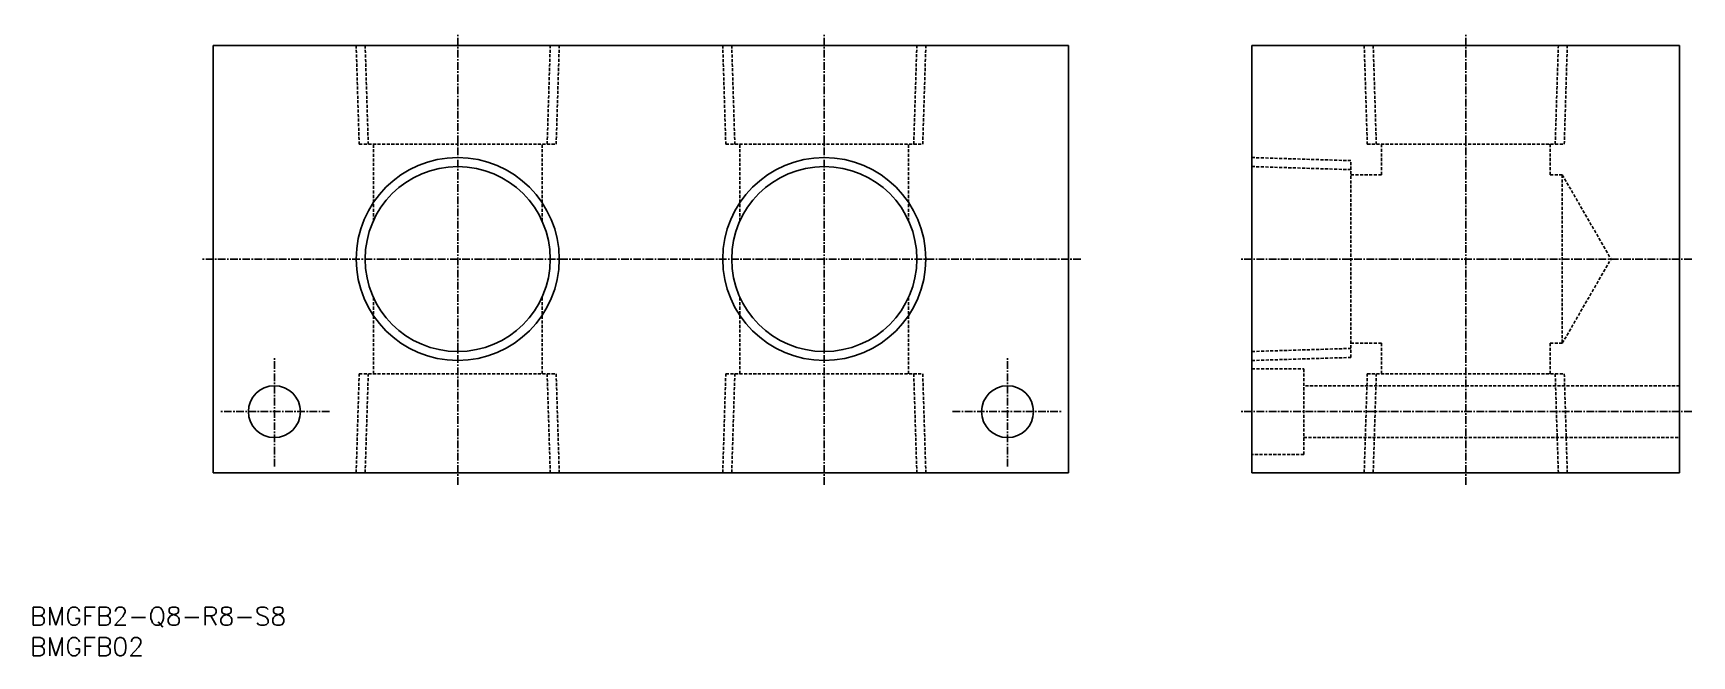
# Model space of a CAD drawing. Extents: x 1 to 272, y 0 to 102.
import ezdxf

# ---------------------------------------------------------------- set-up
doc = ezdxf.new("R2010")
doc.units = 0
doc.linetypes.add('CENTER', pattern=[2, 1.25, -0.25, 0.25, -0.25])
doc.linetypes.add('DASHED', pattern=[0.75, 0.5, -0.25])
doc.layers.get('0').update_dxf_attribs({"linetype": 'CONTINUOUS'})
doc.layers.add('CENTER', color=1, linetype='CENTER')
doc.styles.get("Standard").update_dxf_attribs({"font": 'txt.shx'})

# ---------------------------------------------------------------- blocks, each defined once
blk = doc.blocks.new('*U13')
at = {"color": 7, "linetype": 'CONTINUOUS'}
blk.add_text('BMGFB02', height=3, dxfattribs=at).set_placement((0, 0))
blk = doc.blocks.new('*U14')
at = {"color": 7, "linetype": 'CONTINUOUS'}
blk.add_text('BMGFB2-Q8-R8-S8', height=3, dxfattribs=at).set_placement((0, 5))

msp = doc.modelspace()

# ---------------------------------------------------------------- linework, layer by layer
at = {"color": 7, "linetype": 'CONTINUOUS'}
for p, q in [((30, 100), (170, 100)), ((30, 30), (30, 100)), ((170, 30), (170, 100)), ((270, 100), (200, 100)), ((200, 100), (200, 30)), ((270, 30), (270, 100)), ((170, 30), (30, 30)), ((200, 30), (270, 30))]:
    msp.add_line(p, q, dxfattribs=at)
at = {"color": 3, "linetype": 'DASHED'}
for p, q in [((53.38, 100), (53.88, 83.8)), ((54.85, 100), (55.36, 83.8)), ((84.64, 83.8), (85.15, 100)), ((86.12, 83.8), (86.62, 100)), ((113.38, 100), (113.88, 83.8)), ((114.85, 100), (115.36, 83.8)), ((144.64, 83.8), (145.15, 100)), ((146.12, 83.8), (146.62, 100)), ((218.38, 100), (218.88, 83.8)), ((219.85, 100), (220.36, 83.8)), ((249.64, 83.8), (250.15, 100)), ((251.12, 83.8), (251.62, 100)), ((53.88, 83.8), (86.12, 83.8)), ((56.2, 71.24), (56.2, 83.8)), ((83.8, 71.24), (83.8, 83.8)), ((113.88, 83.8), (146.12, 83.8)), ((116.2, 71.24), (116.2, 83.8)), ((143.8, 71.24), (143.8, 83.8)), ((216.2, 81.12), (200, 81.62)), ((218.88, 83.8), (251.12, 83.8)), ((221.2, 78.8), (221.2, 83.8)), ((248.8, 78.8), (248.8, 83.8)), ((216.2, 79.64), (200, 80.15)), ((216.2, 48.88), (216.2, 81.12)), ((221.2, 78.8), (216.2, 78.8)), ((250.8, 78.8), (248.8, 78.8)), ((250.8, 78.8), (258.77, 65)), ((250.8, 78.8), (250.8, 51.2)), ((250.8, 51.2), (258.77, 65)), ((56.2, 46.2), (56.2, 58.76)), ((83.8, 46.2), (83.8, 58.76)), ((116.2, 46.2), (116.2, 58.76)), ((143.8, 46.2), (143.8, 58.76)), ((200, 49.85), (216.2, 50.36)), ((200, 48.38), (216.2, 48.88)), ((221.2, 51.2), (216.2, 51.2)), ((221.2, 46.2), (221.2, 51.2)), ((248.8, 46.2), (248.8, 51.2)), ((250.8, 51.2), (248.8, 51.2)), ((53.38, 30), (53.88, 46.2)), ((53.88, 46.2), (86.12, 46.2)), ((54.85, 30), (55.36, 46.2)), ((84.64, 46.2), (85.15, 30)), ((86.12, 46.2), (86.62, 30)), ((113.38, 30), (113.88, 46.2)), ((113.88, 46.2), (146.12, 46.2)), ((114.85, 30), (115.36, 46.2)), ((144.64, 46.2), (145.15, 30)), ((146.12, 46.2), (146.62, 30)), ((200, 46.99), (208.5, 46.99)), ((208.5, 46.99), (208.5, 33)), ((218.38, 30), (218.88, 46.2)), ((218.88, 46.2), (251.12, 46.2)), ((219.85, 30), (220.36, 46.2)), ((249.64, 46.2), (250.15, 30)), ((251.12, 46.2), (251.62, 30)), ((270, 44.25), (208.5, 44.25)), ((208.5, 35.75), (270, 35.75)), ((208.5, 33), (200, 33))]:
    msp.add_line(p, q, dxfattribs=at)
at = {"color": 3, "linetype": 'CONTINUOUS'}
for centre in [(70, 65), (130, 65)]:
    msp.add_circle(centre, 16.62, dxfattribs=at)
at = {"color": 7, "linetype": 'CONTINUOUS'}
for centre, radius in [((70, 65), 15.15), ((130, 65), 15.15), ((40, 40), 4.25), ((160, 40), 4.25)]:
    msp.add_circle(centre, radius, dxfattribs=at)
at = {"layer": 'CENTER', "color": 1, "linetype": 'CENTER'}
for p, q in [((70, 28), (70, 102)), ((130, 28), (130, 102)), ((235, 28), (235, 102)), ((172, 65), (28, 65)), ((272, 65), (198, 65)), ((40, 31), (40, 49)), ((160, 31), (160, 49)), ((49, 40), (31, 40)), ((151, 40), (169, 40)), ((272, 40), (198, 40))]:
    msp.add_line(p, q, dxfattribs=at)

# ---------------------------------------------------------------- block references
at = {"color": 7, "linetype": 'CONTINUOUS'}
for name in ['*U14', '*U13']:
    msp.add_blockref(name, (0, 0), dxfattribs=at)

doc.saveas('drawing.dxf')
